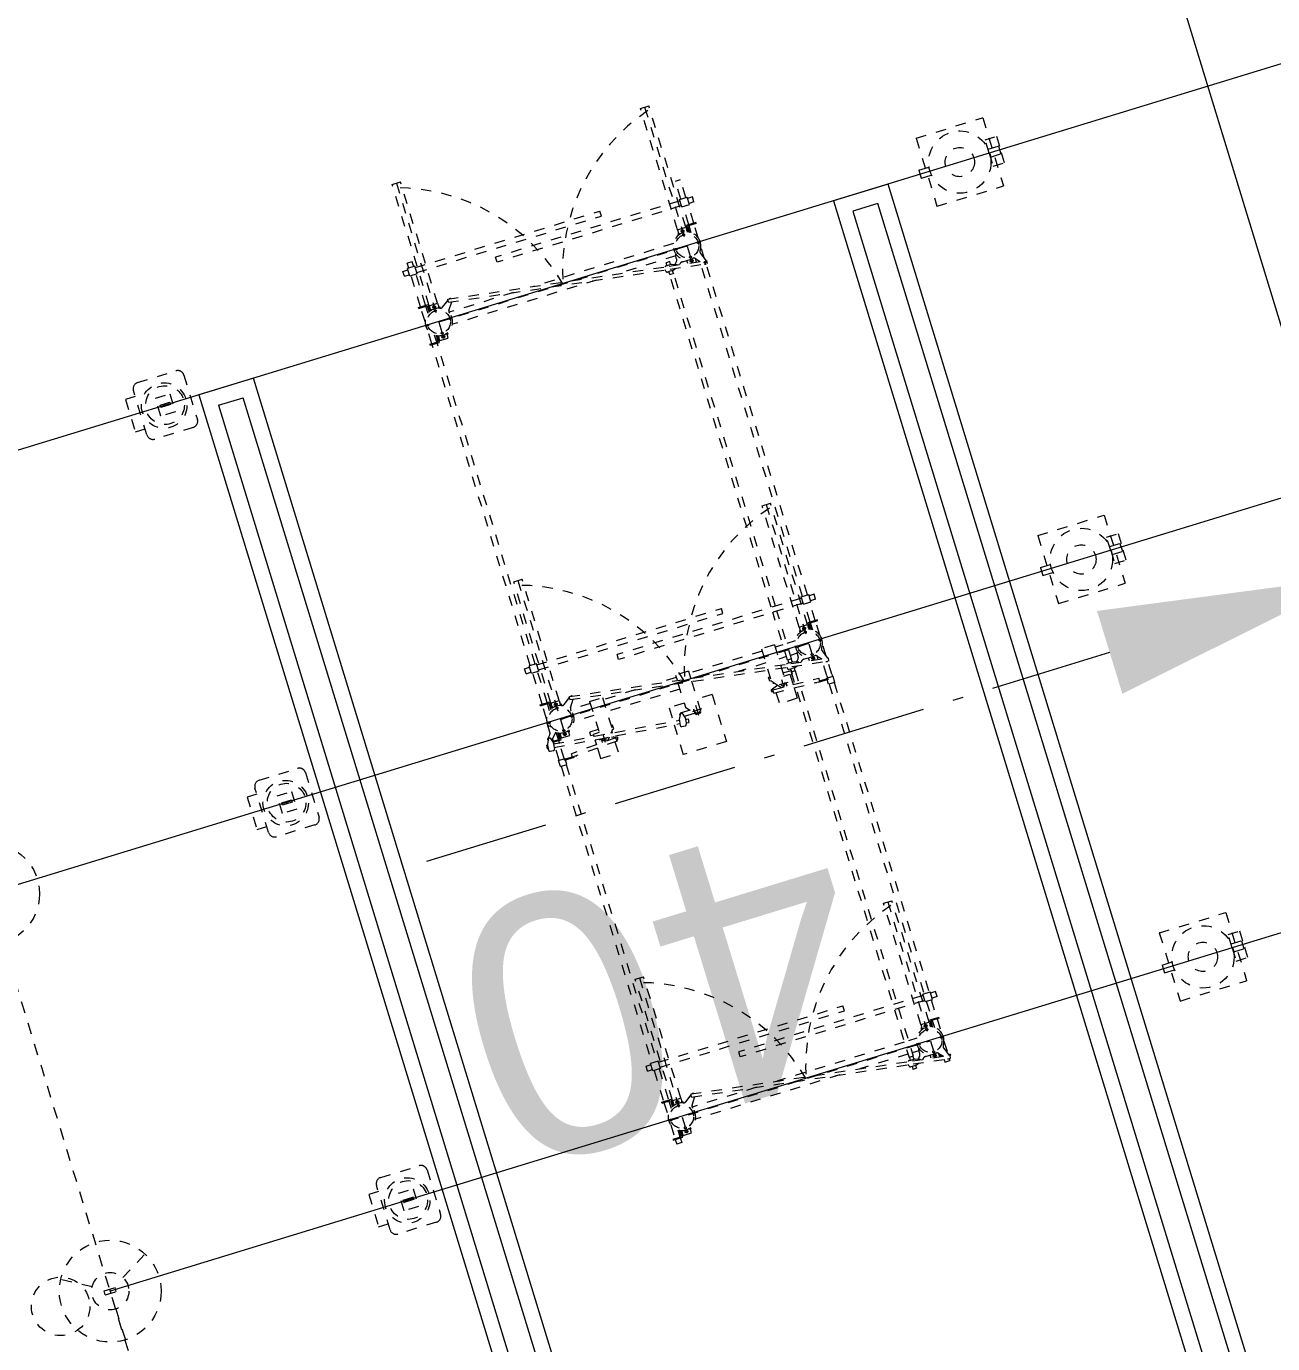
# Model space of a CAD drawing. Header units: metres. Extents: x 0 to 551036, y 0 to 1845929.
# Drawn here: x 547426.32 to 547438.32, y 1841961.87 to 1841974.55 of the extents above; entities that cross this region are included whole.
import ezdxf
from ezdxf.enums import TextEntityAlignment as Align

# ---------------------------------------------------------------- set-up
doc = ezdxf.new("R2010")
doc.units = ezdxf.units.M
doc.header["$MEASUREMENT"] = 0
for name, pattern in [('02 Xref HH1 MBXD$0$HIDDEN', [0.375, 0.25, -0.125]), ('02 Xref HH1 NDK$0$HIDDEN', [0.375, 0.25, -0.125]), ('02 Xref KB1 MBTB$0$DASHED2', [0.375, 0.25, -0.125]), ('02 Xref Nha dieu hanh$0$ACAD_ISO10W100', [18, 12, -3, 0, -3])]:
    doc.linetypes.add(name, pattern=pattern)
doc.layers.get('Defpoints').update_dxf_attribs({"lineweight": 0})
for name, color, linetype, lineweight in [('_0', 7, 'Continuous', 0), ('BD HH1 KEM TMB$0$cay', 7, 'Continuous', 0), ('BD HH1 KEM TMB$0$nha', 7, 'Continuous', 0)]:
    doc.layers.add(name, color=color, linetype=linetype, lineweight=lineweight)
doc.styles.get("Standard").update_dxf_attribs({"font": '', "height": 4})
doc.styles.get('Standard').set_extended_font_data('.VnArial')
doc.dimstyles.new('ISO-25', dxfattribs={"dimtxt": 2.5, "dimasz": 2.5, "dimexe": 1.25, "dimexo": 0.625, "dimtad": 1, "dimtxsty": 'Standard', "dimcen": 2.5, "dimadec": 0, "dimazin": 0, "dimtfac": 1, "dimtmove": 0, "dimatfit": 3, "dimfxl": 1, "dimarcsym": 0})

# ---------------------------------------------------------------- blocks, each defined once
blk = doc.blocks.new('YL')
at = {"color": 251, "linetype": '02 Xref HH1 NDK$0$HIDDEN', "lineweight": -2, "ltscale": 4500}
blk.add_line((-923392, 2576396, 0), (-923392, 2736396, 0), dxfattribs=at)
blk = doc.blocks.new('hh')
at = {"color": 251, "linetype": '02 Xref KB1 MBTB$0$DASHED2', "lineweight": -2, "ltscale": 2000}
for p, q in [((1339267, 3127943), (1340788, 3130559)), ((1338165, 3126944), (1338159, 3126937)), ((1338159, 3126937), (1338159, 3125846)), ((1338165, 3126944), (1338566, 3126944)), ((1338566, 3126944), (1338573, 3126937)), ((1338573, 3126937), (1338573, 3125846)), ((1336572, 3126368), (1333506, 3126368)), ((1338573, 3126392), (1338159, 3126392)), ((1338159, 3125846), (1338165, 3125840)), ((1338165, 3125840), (1338566, 3125840)), ((1338573, 3125846), (1338566, 3125840)), ((1339257, 3124835), (1340788, 3122201)), ((1339999, 3099869, 0), (1336742, 3099869, 0)), ((1336742, 3099869, 0), (1336742, 3098889, 0)), ((1339999, 3098889, 0), (1339999, 3099869, 0)), ((1379994, 3099872), (1376737, 3099872)), ((1376737, 3099872), (1376737, 3098893)), ((1379994, 3098893), (1379994, 3099872)), ((1420012, 3099869), (1416755, 3099869)), ((1416755, 3099869), (1416755, 3098889)), ((1420012, 3098889), (1420012, 3099869)), ((1335523, 3094417, 0), (1335523, 3098289, 0)), ((1336128, 3098894, 0), (1340605, 3098894, 0)), ((1341210, 3098289, 0), (1341210, 3094417, 0)), ((1375518, 3094420), (1375518, 3098292)), ((1376123, 3098897), (1380600, 3098897)), ((1381205, 3098292), (1381205, 3094420)), ((1415536, 3094417), (1415536, 3098289)), ((1416141, 3098894), (1420618, 3098894)), ((1421223, 3098289), (1421223, 3094417)), ((1337471, 3097072, 0), (1337477, 3097079, 0)), ((1337471, 3095633, 0), (1337471, 3097072, 0)), ((1337477, 3097079, 0), (1339256, 3097079, 0)), ((1338266, 3096852, 0), (1338260, 3096846, 0)), ((1338260, 3095874, 0), (1338260, 3096846, 0)), ((1338266, 3096852, 0), (1338483, 3096852, 0)), ((1338489, 3096846, 0), (1338483, 3096852, 0)), ((1338489, 3096846, 0), (1338489, 3095874, 0)), ((1339262, 3097072, 0), (1339256, 3097079, 0)), ((1339262, 3097072, 0), (1339262, 3095633, 0)), ((1377466, 3097076), (1377472, 3097082)), ((1377466, 3095636), (1377466, 3097076)), ((1377472, 3097082), (1379251, 3097082)), ((1378261, 3096856), (1378255, 3096850)), ((1378255, 3095878), (1378255, 3096850)), ((1378261, 3096856), (1378478, 3096856)), ((1378484, 3096850), (1378478, 3096856)), ((1378484, 3096850), (1378484, 3095878)), ((1379257, 3097076), (1379251, 3097082)), ((1379257, 3097076), (1379257, 3095636)), ((1417484, 3097072), (1417490, 3097079)), ((1417484, 3095633), (1417484, 3097072)), ((1417490, 3097079), (1419270, 3097079)), ((1418279, 3096852), (1418273, 3096846)), ((1418273, 3095874), (1418273, 3096846)), ((1418279, 3096852), (1418496, 3096852)), ((1418502, 3096846), (1418496, 3096852)), ((1418502, 3096846), (1418502, 3095874)), ((1419276, 3097072), (1419270, 3097079)), ((1419276, 3097072), (1419276, 3095633)), ((1337477, 3095627, 0), (1337471, 3095633, 0)), ((1339256, 3095627, 0), (1337477, 3095627, 0)), ((1338266, 3095868, 0), (1338260, 3095874, 0)), ((1338483, 3095868, 0), (1338266, 3095868, 0)), ((1338483, 3095868, 0), (1338489, 3095874, 0)), ((1339256, 3095627, 0), (1339262, 3095633, 0)), ((1377472, 3095630), (1377466, 3095636)), ((1379251, 3095630), (1377472, 3095630)), ((1378261, 3095872), (1378255, 3095878)), ((1378478, 3095872), (1378261, 3095872)), ((1378478, 3095872), (1378484, 3095878)), ((1379251, 3095630), (1379257, 3095636)), ((1417490, 3095627), (1417484, 3095633)), ((1419270, 3095627), (1417490, 3095627)), ((1418279, 3095868), (1418273, 3095874)), ((1418496, 3095868), (1418279, 3095868)), ((1418496, 3095868), (1418502, 3095874)), ((1419270, 3095627), (1419276, 3095633)), ((1340605, 3093812, 0), (1336128, 3093812, 0)), ((1380600, 3093815), (1376123, 3093815)), ((1420618, 3093812), (1416141, 3093812)), ((1335948, 3069598, 0), (1335948, 3070098, 0)), ((1336415, 3070098, 0), (1335948, 3070098, 0)), ((1336415, 3070298, 0), (1336415, 3069348, 0)), ((1336515, 3070298, 0), (1336415, 3070298, 0)), ((1336515, 3070298, 0), (1336515, 3069448, 0)), ((1337884, 3070098, 0), (1336515, 3070098, 0)), ((1338324, 3070199, 0), (1338324, 3043848, 0)), ((1340132, 3070098, 0), (1338763, 3070098, 0)), ((1340132, 3070298, 0), (1340132, 3069448, 0)), ((1340132, 3070298, 0), (1340232, 3070298, 0)), ((1340232, 3070298, 0), (1340232, 3069348, 0)), ((1343364, 3070098, 0), (1340232, 3070098, 0)), ((1343364, 3069473, 0), (1343364, 3070223, 0)), ((1343364, 3070223, 0), (1344114, 3070223, 0)), ((1343489, 3070723, 0), (1343489, 3070223, 0)), ((1343489, 3070723, 0), (1343989, 3070723, 0)), ((1343989, 3070723, 0), (1343989, 3070223, 0)), ((1344114, 3069473, 0), (1344114, 3070223, 0)), ((1373994, 3070098, 0), (1344114, 3070098, 0)), ((1373993, 3070168, 0), (1373994, 3069528, 0)), ((1373993, 3070168, 0), (1374593, 3070168, 0)), ((1375906, 3070196, 0), (1374558, 3057968, 0)), ((1374593, 3070168, 0), (1374594, 3069528, 0)), ((1374593, 3070098, 0), (1375895, 3070098, 0)), ((1376244, 3070159, 0), (1374895, 3057920, 0)), ((1375682, 3070683, 0), (1375647, 3070365, 0)), ((1375913, 3070195, 0), (1375771, 3070210, 0)), ((1375978, 3070792, 0), (1375836, 3070807, 0)), ((1376246, 3070159, 0), (1375913, 3070195, 0)), ((1375986, 3070891, 0), (1375975, 3070792, 0)), ((1376311, 3070755, 0), (1375978, 3070792, 0)), ((1376324, 3070855, 0), (1375986, 3070891, 0)), ((1376237, 3070098, 0), (1376415, 3070098, 0)), ((1376328, 3070150, 0), (1376246, 3070159, 0)), ((1376391, 3070744, 0), (1376309, 3070753, 0)), ((1376324, 3070855, 0), (1376313, 3070755, 0)), ((1376624, 3070224, 0), (1376328, 3070150, 0)), ((1376740, 3070574, 0), (1376393, 3070746, 0)), ((1376415, 3070172, 0), (1376415, 3069348, 0)), ((1376515, 3070197, 0), (1376515, 3069448, 0)), ((1376515, 3070098, 0), (1376791, 3070098, 0)), ((1376802, 3070268, 0), (1376624, 3070224, 0)), ((1377256, 3069633, 0), (1376670, 3070219, 0)), ((1376830, 3070529, 0), (1376740, 3070574, 0)), ((1377164, 3070290, 0), (1376909, 3070545, 0)), ((1377447, 3070173, 0), (1378324, 3070173, 0)), ((1378763, 3070098, 0), (1380132, 3070098, 0)), ((1380132, 3070298, 0), (1380132, 3069448, 0)), ((1380132, 3070298, 0), (1380232, 3070298, 0)), ((1380232, 3070298, 0), (1380232, 3069348, 0)), ((1380232, 3070098, 0), (1383364, 3070098, 0)), ((1383364, 3069473, 0), (1383364, 3070223, 0)), ((1383364, 3070223, 0), (1384114, 3070223, 0)), ((1383489, 3070723, 0), (1383489, 3070223, 0)), ((1383489, 3070723, 0), (1383989, 3070723, 0)), ((1383989, 3070723, 0), (1383989, 3070223, 0)), ((1384114, 3069473, 0), (1384114, 3070223, 0)), ((1384114, 3070098, 0), (1416415, 3070098, 0)), ((1416415, 3070298, 0), (1416415, 3069348, 0)), ((1416515, 3070298, 0), (1416415, 3070298, 0)), ((1416515, 3070298, 0), (1416515, 3069448, 0)), ((1416515, 3070098, 0), (1417884, 3070098, 0)), ((1418324, 3070199, 0), (1418324, 3070173, 0)), ((1418763, 3070098, 0), (1420132, 3070098, 0)), ((1420132, 3070298, 0), (1420132, 3069448, 0)), ((1420132, 3070298, 0), (1420232, 3070298, 0)), ((1420232, 3070298, 0), (1420232, 3069348, 0)), ((1420232, 3070098, 0), (1423364, 3070098, 0)), ((1423364, 3070223, 0), (1424114, 3070223, 0)), ((1423364, 3069473, 0), (1423364, 3070223, 0)), ((1423489, 3070723, 0), (1423989, 3070723, 0)), ((1423489, 3070723, 0), (1423489, 3070223, 0)), ((1423989, 3070723, 0), (1423989, 3070223, 0)), ((1424114, 3069473, 0), (1424114, 3070223, 0)), ((1424114, 3070098, 0), (1424614, 3070098, 0)), ((1424614, 3069598, 0), (1424614, 3070098, 0)), ((1336415, 3069598, 0), (1335948, 3069598, 0)), ((1336415, 3069348, 0), (1337097, 3069348, 0)), ((1337231, 3069598, 0), (1336515, 3069598, 0)), ((1336515, 3069448, 0), (1337142, 3069448, 0)), ((1336574, 3069268, 0), (1336574, 3068428, 0)), ((1336574, 3069268, 0), (1336915, 3069268, 0)), ((1352289, 3068848, 0), (1336622, 3068848, 0)), ((1336824, 3069029, 0), (1336824, 3068644, 0)), ((1336824, 3069029, 0), (1336824, 3068644, 0)), ((1336824, 3069029, 0), (1336824, 3068644, 0)), ((1336915, 3069248, 0), (1336915, 3069348, 0)), ((1336915, 3069248, 0), (1337060, 3069248, 0)), ((1340132, 3069598, 0), (1339416, 3069598, 0)), ((1340132, 3069448, 0), (1339505, 3069448, 0)), ((1339732, 3069348, 0), (1339551, 3069348, 0)), ((1340232, 3069348, 0), (1339551, 3069348, 0)), ((1339732, 3069248, 0), (1339587, 3069248, 0)), ((1339732, 3069248, 0), (1339732, 3069348, 0)), ((1340074, 3069268, 0), (1339732, 3069268, 0)), ((1339824, 3069029, 0), (1339824, 3068644, 0)), ((1339824, 3069029, 0), (1339824, 3068644, 0)), ((1340074, 3069268, 0), (1340074, 3068428, 0)), ((1340074, 3069268, 0), (1352289, 3069268, 0)), ((1343364, 3069598, 0), (1340232, 3069598, 0)), ((1343364, 3069473, 0), (1344114, 3069473, 0)), ((1343489, 3069473, 0), (1343489, 3050898, 0)), ((1343989, 3069473, 0), (1343989, 3050898, 0)), ((1373994, 3069598, 0), (1344114, 3069598, 0)), ((1352289, 3069268, 0), (1352289, 3068428, 0)), ((1373994, 3069598, 0), (1373994, 3069598, 0)), ((1373994, 3069528, 0), (1374444, 3069528, 0)), ((1374444, 3069620, 0), (1374444, 3068430, 0)), ((1374444, 3069620, 0), (1374544, 3069620, 0)), ((1374503, 3068790, 0), (1374840, 3068806, 0)), ((1374726, 3064241, 0), (1374503, 3068790, 0)), ((1374544, 3069620, 0), (1374544, 3068792, 0)), ((1374544, 3069528, 0), (1374594, 3069528, 0)), ((1374594, 3069598, 0), (1375838, 3069598, 0)), ((1375063, 3064257, 0), (1374840, 3068806, 0)), ((1376181, 3069598, 0), (1376415, 3069598, 0)), ((1376415, 3069348, 0), (1377097, 3069348, 0)), ((1380175, 3068848, 0), (1376467, 3068848, 0)), ((1376515, 3069598, 0), (1377231, 3069598, 0)), ((1376515, 3069448, 0), (1377142, 3069448, 0)), ((1376574, 3069268, 0), (1376574, 3068428, 0)), ((1376574, 3069268, 0), (1376915, 3069268, 0)), ((1392289, 3068848, 0), (1376622, 3068848, 0)), ((1376824, 3069029, 0), (1376824, 3068644, 0)), ((1376824, 3069029, 0), (1376824, 3068644, 0)), ((1376824, 3069029, 0), (1376824, 3068644, 0)), ((1376915, 3069248, 0), (1376915, 3069348, 0)), ((1376915, 3069348, 0), (1377097, 3069348, 0)), ((1376915, 3069248, 0), (1377060, 3069248, 0)), ((1378321, 3068848, 0), (1378324, 3043848, 0)), ((1379416, 3069598, 0), (1380132, 3069598, 0)), ((1380132, 3069448, 0), (1379505, 3069448, 0)), ((1379732, 3069348, 0), (1379551, 3069348, 0)), ((1380232, 3069348, 0), (1379551, 3069348, 0)), ((1379732, 3069248, 0), (1379587, 3069248, 0)), ((1379732, 3069248, 0), (1379732, 3069348, 0)), ((1380074, 3069268, 0), (1379732, 3069268, 0)), ((1379824, 3069029, 0), (1379824, 3068644, 0)), ((1379824, 3069029, 0), (1379824, 3068644, 0)), ((1380074, 3069268, 0), (1380074, 3068428, 0)), ((1380074, 3069268, 0), (1392289, 3069268, 0)), ((1380232, 3069598, 0), (1383364, 3069598, 0)), ((1383364, 3069473, 0), (1384114, 3069473, 0)), ((1383489, 3069473, 0), (1383489, 3050898, 0)), ((1383989, 3069473, 0), (1383989, 3050898, 0)), ((1384114, 3069598, 0), (1416415, 3069598, 0)), ((1392289, 3069268, 0), (1392289, 3068428, 0)), ((1416415, 3069348, 0), (1417097, 3069348, 0)), ((1416515, 3069598, 0), (1417231, 3069598, 0)), ((1416515, 3069448, 0), (1417142, 3069448, 0)), ((1416574, 3069268, 0), (1416574, 3068428, 0)), ((1416574, 3069268, 0), (1416915, 3069268, 0)), ((1432289, 3068848, 0), (1416622, 3068848, 0)), ((1432289, 3068848, 0), (1416622, 3068848, 0)), ((1416824, 3069029, 0), (1416824, 3068644, 0)), ((1416824, 3069029, 0), (1416824, 3068644, 0)), ((1416824, 3069029, 0), (1416824, 3068644, 0)), ((1416915, 3069248, 0), (1416915, 3069348, 0)), ((1416915, 3069348, 0), (1417097, 3069348, 0)), ((1416915, 3069248, 0), (1417060, 3069248, 0)), ((1418324, 3068848, 0), (1418324, 3043848, 0)), ((1419416, 3069598, 0), (1420132, 3069598, 0)), ((1420132, 3069448, 0), (1419505, 3069448, 0)), ((1419732, 3069348, 0), (1419551, 3069348, 0)), ((1420232, 3069348, 0), (1419551, 3069348, 0)), ((1419732, 3069248, 0), (1419587, 3069248, 0)), ((1419732, 3069248, 0), (1419732, 3069348, 0)), ((1420074, 3069268, 0), (1419732, 3069268, 0)), ((1419824, 3069029, 0), (1419824, 3068644, 0)), ((1419824, 3069029, 0), (1419824, 3068644, 0)), ((1420074, 3069268, 0), (1420074, 3068428, 0)), ((1420074, 3069268, 0), (1432289, 3069268, 0)), ((1420232, 3069598, 0), (1423364, 3069598, 0)), ((1423364, 3069473, 0), (1424114, 3069473, 0)), ((1423489, 3069473, 0), (1423489, 3050898, 0)), ((1423989, 3069473, 0), (1423989, 3050898, 0)), ((1424114, 3069598, 0), (1424614, 3069598, 0)), ((1432289, 3069268, 0), (1432289, 3068428, 0)), ((1336574, 3068428, 0), (1336915, 3068428, 0)), ((1339863, 3067410, 0), (1336662, 3046064, 0)), ((1336915, 3068448, 0), (1337060, 3068448, 0)), ((1336915, 3068448, 0), (1336915, 3068348, 0)), ((1336915, 3068448, 0), (1336915, 3068348, 0)), ((1336915, 3068348, 0), (1337097, 3068348, 0)), ((1340160, 3067366, 0), (1336965, 3046064, 0)), ((1337724, 3053143, 0), (1337724, 3067667, 0)), ((1338924, 3061145, 0), (1338924, 3067640, 0)), ((1339099, 3067587, 0), (1339815, 3067092, 0)), ((1339732, 3068348, 0), (1339551, 3068348, 0)), ((1339585, 3068073, 0), (1340063, 3067380, 0)), ((1339732, 3068448, 0), (1339587, 3068448, 0)), ((1339732, 3068448, 0), (1339732, 3068348, 0)), ((1339732, 3068448, 0), (1339732, 3068348, 0)), ((1340074, 3068428, 0), (1339732, 3068428, 0)), ((1339863, 3067410, 0), (1340160, 3067366, 0)), ((1340074, 3068428, 0), (1352289, 3068428, 0)), ((1374521, 3068430, 0), (1374444, 3068430, 0)), ((1376574, 3068428, 0), (1376915, 3068428, 0)), ((1379863, 3067410, 0), (1376662, 3046064, 0)), ((1376915, 3068448, 0), (1377060, 3068448, 0)), ((1376915, 3068448, 0), (1376915, 3068348, 0)), ((1376915, 3068448, 0), (1376915, 3068348, 0)), ((1376915, 3068348, 0), (1377097, 3068348, 0)), ((1380160, 3067366, 0), (1376965, 3046064, 0)), ((1377724, 3065648, 0), (1377724, 3067667, 0)), ((1378924, 3065648, 0), (1378924, 3067640, 0)), ((1379099, 3067587, 0), (1379815, 3067092, 0)), ((1379732, 3068348, 0), (1379551, 3068348, 0)), ((1379585, 3068073, 0), (1380063, 3067380, 0)), ((1379732, 3068448, 0), (1379587, 3068448, 0)), ((1379732, 3068448, 0), (1379732, 3068348, 0)), ((1379732, 3068448, 0), (1379732, 3068348, 0)), ((1380074, 3068428, 0), (1379732, 3068428, 0)), ((1379863, 3067410, 0), (1380160, 3067366, 0)), ((1380074, 3068428, 0), (1392289, 3068428, 0)), ((1416574, 3068428, 0), (1416915, 3068428, 0)), ((1419863, 3067410, 0), (1416662, 3046064, 0)), ((1416915, 3068448, 0), (1416915, 3068348, 0)), ((1416915, 3068448, 0), (1416915, 3068348, 0)), ((1416915, 3068448, 0), (1417060, 3068448, 0)), ((1416915, 3068348, 0), (1417097, 3068348, 0)), ((1420160, 3067366, 0), (1416965, 3046064, 0)), ((1417724, 3053143, 0), (1417724, 3067667, 0)), ((1418924, 3061145, 0), (1418924, 3067640, 0)), ((1419099, 3067587, 0), (1419815, 3067092, 0)), ((1419732, 3068348, 0), (1419551, 3068348, 0)), ((1419585, 3068073, 0), (1420063, 3067380, 0)), ((1419732, 3068448, 0), (1419587, 3068448, 0)), ((1419732, 3068448, 0), (1419732, 3068348, 0)), ((1419732, 3068448, 0), (1419732, 3068348, 0)), ((1420074, 3068428, 0), (1419732, 3068428, 0)), ((1419863, 3067410, 0), (1420160, 3067366, 0)), ((1420074, 3068428, 0), (1432289, 3068428, 0)), ((1374628, 3066243, 0), (1373584, 3066243, 0)), ((1373584, 3066243, 0), (1373584, 3064453, 0)), ((1375458, 3066243, 0), (1374965, 3066243, 0)), ((1376004, 3066243, 0), (1375800, 3066243, 0)), ((1375934, 3066243, 0), (1375934, 3066498, 0)), ((1375934, 3066498, 0), (1376324, 3066498, 0)), ((1376004, 3065648, 0), (1376004, 3066243, 0)), ((1376324, 3065648, 0), (1376324, 3066498, 0)), ((1374932, 3065348, 0), (1375723, 3065348, 0)), ((1375039, 3065648, 0), (1374996, 3065606, 0)), ((1375301, 3064868, 0), (1375021, 3065104, 0)), ((1375390, 3065648, 0), (1375039, 3065648, 0)), ((1375324, 3065817, 0), (1375324, 3064956, 0)), ((1379139, 3065648, 0), (1375732, 3065648, 0)), ((1379139, 3065648, 0), (1379139, 3064348, 0)), ((1374716, 3064453, 0), (1373584, 3064453, 0)), ((1374726, 3064241, 0), (1375063, 3064257, 0)), ((1374889, 3064249, 0), (1374849, 3064140, 0)), ((1374849, 3064140, 0), (1375068, 3064060, 0)), ((1375274, 3064627, 0), (1375068, 3064060, 0)), ((1375254, 3064453, 0), (1375211, 3064453, 0)), ((1375796, 3064453, 0), (1375596, 3064453, 0)), ((1375921, 3064348, 0), (1375614, 3064606, 0)), ((1379139, 3064348, 0), (1375921, 3064348, 0)), ((1375934, 3064348, 0), (1375934, 3064198, 0)), ((1375934, 3064198, 0), (1376324, 3064198, 0)), ((1376324, 3064198, 0), (1376324, 3064348, 0)), ((1377724, 3056998, 0), (1377724, 3064348, 0)), ((1378924, 3061145, 0), (1378924, 3064348, 0)), ((1342189, 3061798, 0), (1342689, 3061798, 0)), ((1342189, 3043223, 0), (1342189, 3061798, 0)), ((1342689, 3043223, 0), (1342689, 3061798, 0)), ((1382189, 3061798, 0), (1382689, 3061798, 0)), ((1382189, 3043223, 0), (1382189, 3061798, 0)), ((1382689, 3043223, 0), (1382689, 3061798, 0)), ((1422189, 3061798, 0), (1422689, 3061798, 0)), ((1422189, 3043223, 0), (1422189, 3061798, 0)), ((1422689, 3043223, 0), (1422689, 3061798, 0)), ((1338924, 3046273, 0), (1338924, 3059122, 0)), ((1371614, 3054178, 0), (1371614, 3058488, 0)), ((1374620, 3058518, 0), (1371634, 3058518, 0)), ((1376324, 3058518, 0), (1374962, 3058518, 0)), ((1376324, 3056998, 0), (1376324, 3058518, 0)), ((1378924, 3056998, 0), (1378924, 3058772, 0)), ((1378924, 3056998, 0), (1378924, 3058772, 0)), ((1418924, 3045030, 0), (1418924, 3059122, 0)), ((1374247, 3057870, 0), (1374202, 3057553, 0)), ((1374462, 3057375, 0), (1374321, 3057395, 0)), ((1374546, 3057969, 0), (1374405, 3057989, 0)), ((1374460, 3057376, 0), (1374422, 3057104, 0)), ((1374794, 3057329, 0), (1374462, 3057375, 0)), ((1374878, 3057923, 0), (1374546, 3057969, 0)), ((1374797, 3057328, 0), (1374758, 3057057, 0)), ((1374876, 3057317, 0), (1374794, 3057329, 0)), ((1375353, 3057420, 0), (1374876, 3057317, 0)), ((1374959, 3057911, 0), (1374878, 3057923, 0)), ((1375390, 3057681, 0), (1374959, 3057911, 0)), ((1375124, 3057335, 0), (1375124, 3056298, 0)), ((1375325, 3057708, 0), (1375424, 3057708, 0)), ((1375524, 3057608, 0), (1375424, 3057708, 0)), ((1375524, 3057608, 0), (1375524, 3056298, 0)), ((1374758, 3057057, 0), (1374422, 3057104, 0)), ((1374766, 3055998, 0), (1375775, 3055998, 0)), ((1375124, 3056329, 0), (1374939, 3056174, 0)), ((1374939, 3055798, 0), (1374939, 3056174, 0)), ((1375524, 3056298, 0), (1375124, 3056298, 0)), ((1375324, 3056429, 0), (1375324, 3055514, 0)), ((1375921, 3056998, 0), (1375524, 3056665, 0)), ((1378354, 3056998, 0), (1375921, 3056998, 0)), ((1379139, 3056998, 0), (1378658, 3056998, 0)), ((1379139, 3055698, 0), (1379139, 3056998, 0)), ((1375039, 3055698, 0), (1374939, 3055798, 0)), ((1378159, 3055698, 0), (1375039, 3055698, 0)), ((1376324, 3054178, 0), (1376324, 3055698, 0)), ((1379139, 3055698, 0), (1378463, 3055698, 0)), ((1378924, 3048348, 0), (1378924, 3055698, 0)), ((1376324, 3054178, 0), (1371614, 3054178, 0)), ((1337724, 3046273, 0), (1337724, 3051120, 0)), ((1343489, 3050898, 0), (1343989, 3050898, 0)), ((1377724, 3048348, 0), (1377724, 3051120, 0)), ((1383489, 3050898, 0), (1383989, 3050898, 0)), ((1417724, 3045173, 0), (1417724, 3051120, 0)), ((1423489, 3050898, 0), (1423989, 3050898, 0)), ((1374726, 3048456, 0), (1374503, 3043907, 0)), ((1374726, 3048456, 0), (1375063, 3048439, 0)), ((1375063, 3048439, 0), (1374840, 3043891, 0)), ((1374849, 3048557, 0), (1375068, 3048636, 0)), ((1374889, 3048448, 0), (1374849, 3048557, 0)), ((1375348, 3047867, 0), (1375068, 3048636, 0)), ((1375921, 3048348, 0), (1375301, 3047828, 0)), ((1379139, 3048348, 0), (1375921, 3048348, 0)), ((1375934, 3048348, 0), (1375934, 3048498, 0)), ((1375934, 3048498, 0), (1376324, 3048498, 0)), ((1376324, 3048498, 0), (1376324, 3048348, 0)), ((1379139, 3047048, 0), (1379139, 3048348, 0)), ((1374716, 3048243, 0), (1373584, 3048243, 0)), ((1373584, 3046453, 0), (1373584, 3048243, 0)), ((1374932, 3047348, 0), (1375723, 3047348, 0)), ((1375039, 3047048, 0), (1374996, 3047091, 0)), ((1375301, 3047828, 0), (1375021, 3047593, 0)), ((1375390, 3047048, 0), (1375039, 3047048, 0)), ((1375254, 3048243, 0), (1375211, 3048243, 0)), ((1375324, 3046880, 0), (1375324, 3047741, 0)), ((1379139, 3047048, 0), (1375390, 3047048, 0)), ((1375796, 3048243, 0), (1375596, 3048243, 0)), ((1376004, 3047048, 0), (1376004, 3046453, 0)), ((1376324, 3047048, 0), (1376324, 3046198, 0)), ((1377724, 3046273, 0), (1377724, 3047048, 0)), ((1378924, 3046273, 0), (1378924, 3047048, 0)), ((1336662, 3046064, 0), (1336125, 3042483, 0)), ((1336468, 3046239, 0), (1336168, 3046239, 0)), ((1336168, 3045889, 0), (1336168, 3046239, 0)), ((1336468, 3045889, 0), (1336168, 3045889, 0)), ((1336965, 3046064, 0), (1336422, 3042438, 0)), ((1336468, 3046231, 0), (1336468, 3046374, 0)), ((1336468, 3045896, 0), (1336468, 3046231, 0)), ((1336468, 3045814, 0), (1336468, 3045896, 0)), ((1336579, 3045511, 0), (1336468, 3045814, 0)), ((1336608, 3046514, 0), (1336730, 3046514, 0)), ((1336899, 3045356, 0), (1337068, 3045814, 0)), ((1337068, 3046231, 0), (1337068, 3046374, 0)), ((1337368, 3046239, 0), (1337068, 3046239, 0)), ((1337068, 3045896, 0), (1337068, 3046231, 0)), ((1337068, 3045814, 0), (1337068, 3045896, 0)), ((1337368, 3045889, 0), (1337068, 3045889, 0)), ((1337368, 3045855, 0), (1337368, 3046273, 0)), ((1342189, 3046273, 0), (1337368, 3046273, 0)), ((1342189, 3045855, 0), (1337368, 3045855, 0)), ((1337724, 3045173, 0), (1337724, 3045855, 0)), ((1338924, 3045030, 0), (1338924, 3045855, 0)), ((1376168, 3046273, 0), (1342689, 3046273, 0)), ((1376168, 3045855, 0), (1342689, 3045855, 0)), ((1374628, 3046453, 0), (1373584, 3046453, 0)), ((1375800, 3046453, 0), (1374965, 3046453, 0)), ((1376004, 3046453, 0), (1375800, 3046453, 0)), ((1375934, 3046453, 0), (1375934, 3046198, 0)), ((1375934, 3046198, 0), (1376324, 3046198, 0)), ((1376662, 3046064, 0), (1376125, 3042483, 0)), ((1376168, 3045855, 0), (1376168, 3046273, 0)), ((1376468, 3046239, 0), (1376168, 3046239, 0)), ((1376468, 3045889, 0), (1376168, 3045889, 0)), ((1376965, 3046064, 0), (1376422, 3042438, 0)), ((1376468, 3046231, 0), (1376468, 3046374, 0)), ((1376468, 3045896, 0), (1376468, 3046231, 0)), ((1376468, 3045814, 0), (1376468, 3045896, 0)), ((1376579, 3045511, 0), (1376468, 3045814, 0)), ((1376608, 3046514, 0), (1376730, 3046514, 0)), ((1376899, 3045356, 0), (1377068, 3045814, 0)), ((1377068, 3046231, 0), (1377068, 3046374, 0)), ((1377368, 3046239, 0), (1377068, 3046239, 0)), ((1377068, 3045896, 0), (1377068, 3046231, 0)), ((1377068, 3045814, 0), (1377068, 3045896, 0)), ((1377368, 3045889, 0), (1377068, 3045889, 0)), ((1377368, 3045855, 0), (1377368, 3046273, 0)), ((1377368, 3046273, 0), (1382189, 3046273, 0)), ((1377368, 3045855, 0), (1382189, 3045855, 0)), ((1377724, 3045173, 0), (1377724, 3045855, 0)), ((1378924, 3045030, 0), (1378924, 3045855, 0)), ((1382689, 3046273, 0), (1416168, 3046273, 0)), ((1382689, 3045855, 0), (1416168, 3045855, 0)), ((1416662, 3046064, 0), (1416125, 3042483, 0)), ((1416168, 3045855, 0), (1416168, 3046273, 0)), ((1416168, 3046239, 0), (1416468, 3046239, 0)), ((1416168, 3045889, 0), (1416468, 3045889, 0)), ((1416965, 3046064, 0), (1416422, 3042438, 0)), ((1416468, 3046231, 0), (1416468, 3046374, 0)), ((1416468, 3045896, 0), (1416468, 3046231, 0)), ((1416468, 3045814, 0), (1416468, 3045896, 0)), ((1416579, 3045511, 0), (1416468, 3045814, 0)), ((1416608, 3046514, 0), (1416730, 3046514, 0)), ((1416899, 3045356, 0), (1417068, 3045814, 0)), ((1417068, 3046231, 0), (1417068, 3046374, 0)), ((1417068, 3046239, 0), (1417368, 3046239, 0)), ((1417068, 3045896, 0), (1417068, 3046231, 0)), ((1417068, 3045814, 0), (1417068, 3045896, 0)), ((1417068, 3045889, 0), (1417368, 3045889, 0)), ((1417368, 3045889, 0), (1417368, 3046239, 0)), ((1336881, 3045008, 0), (1336817, 3045072, 0)), ((1337164, 3045290, 0), (1336953, 3045502, 0)), ((1336999, 3044725, 0), (1336999, 3043848, 0)), ((1337447, 3045173, 0), (1337785, 3045173, 0)), ((1337913, 3045108, 0), (1337891, 3045129, 0)), ((1376881, 3045008, 0), (1376817, 3045072, 0)), ((1377164, 3045290, 0), (1376953, 3045502, 0)), ((1376999, 3044725, 0), (1376999, 3043848, 0)), ((1377447, 3045173, 0), (1377785, 3045173, 0)), ((1377913, 3045108, 0), (1377891, 3045129, 0)), ((1416881, 3045008, 0), (1416817, 3045072, 0)), ((1417164, 3045290, 0), (1416953, 3045502, 0)), ((1416999, 3044725, 0), (1416999, 3043848, 0)), ((1417447, 3045173, 0), (1417785, 3045173, 0)), ((1417913, 3045108, 0), (1417891, 3045129, 0)), ((1336908, 3043413, 0), (1336517, 3043075, 0)), ((1336543, 3043248, 0), (1336718, 3043248, 0)), ((1336558, 3043348, 0), (1336833, 3043348, 0)), ((1336574, 3043428, 0), (1336924, 3043428, 0)), ((1352289, 3043848, 0), (1336622, 3043848, 0)), ((1336696, 3044268, 0), (1336999, 3044268, 0)), ((1336824, 3044029, 0), (1336824, 3043644, 0)), ((1336824, 3044029, 0), (1336824, 3043644, 0)), ((1336824, 3044029, 0), (1336824, 3043644, 0)), ((1340132, 3043248, 0), (1339505, 3043248, 0)), ((1339732, 3044348, 0), (1339551, 3044348, 0)), ((1339732, 3043348, 0), (1339551, 3043348, 0)), ((1340232, 3043348, 0), (1339551, 3043348, 0)), ((1339732, 3044248, 0), (1339587, 3044248, 0)), ((1339732, 3043448, 0), (1339587, 3043448, 0)), ((1339732, 3044248, 0), (1339732, 3044348, 0)), ((1340074, 3044268, 0), (1339732, 3044268, 0)), ((1339732, 3043448, 0), (1339732, 3043348, 0)), ((1340074, 3043428, 0), (1339732, 3043428, 0)), ((1339824, 3044029, 0), (1339824, 3043644, 0)), ((1339824, 3044029, 0), (1339824, 3043644, 0)), ((1340074, 3044268, 0), (1340074, 3043428, 0)), ((1340074, 3044268, 0), (1352289, 3044268, 0)), ((1340074, 3043428, 0), (1352289, 3043428, 0)), ((1340132, 3042398, 0), (1340132, 3043248, 0)), ((1340232, 3042398, 0), (1340232, 3043348, 0)), ((1342064, 3043223, 0), (1342814, 3043223, 0)), ((1342064, 3043223, 0), (1342064, 3042473, 0)), ((1342814, 3043223, 0), (1342814, 3042473, 0)), ((1352289, 3044268, 0), (1352289, 3043428, 0)), ((1374444, 3043076, 0), (1374444, 3044267, 0)), ((1374521, 3044267, 0), (1374444, 3044267, 0)), ((1374503, 3043907, 0), (1374840, 3043891, 0)), ((1374544, 3043076, 0), (1374544, 3043905, 0)), ((1376908, 3043413, 0), (1376517, 3043075, 0)), ((1376574, 3043428, 0), (1376924, 3043428, 0)), ((1376615, 3043428, 0), (1376665, 3043428, 0)), ((1380267, 3043848, 0), (1376622, 3043848, 0)), ((1392289, 3043848, 0), (1376622, 3043848, 0)), ((1376696, 3044268, 0), (1376999, 3044268, 0)), ((1376824, 3044029, 0), (1376824, 3043644, 0)), ((1376824, 3044029, 0), (1376824, 3043644, 0)), ((1376824, 3044029, 0), (1376824, 3043644, 0)), ((1380132, 3043248, 0), (1379505, 3043248, 0)), ((1379732, 3044348, 0), (1379551, 3044348, 0)), ((1379732, 3043348, 0), (1379551, 3043348, 0)), ((1380232, 3043348, 0), (1379551, 3043348, 0)), ((1379732, 3044248, 0), (1379587, 3044248, 0)), ((1379732, 3043448, 0), (1379587, 3043448, 0)), ((1379732, 3044248, 0), (1379732, 3044348, 0)), ((1380074, 3044268, 0), (1379732, 3044268, 0)), ((1379732, 3043448, 0), (1379732, 3043348, 0)), ((1380074, 3043428, 0), (1379732, 3043428, 0)), ((1379824, 3044029, 0), (1379824, 3043644, 0)), ((1379824, 3044029, 0), (1379824, 3043644, 0)), ((1380074, 3044268, 0), (1380074, 3043428, 0)), ((1380074, 3044268, 0), (1392289, 3044268, 0)), ((1380074, 3043428, 0), (1392289, 3043428, 0)), ((1380132, 3042398, 0), (1380132, 3043248, 0)), ((1380232, 3042398, 0), (1380232, 3043348, 0)), ((1382064, 3043223, 0), (1382064, 3042473, 0)), ((1382064, 3043223, 0), (1382814, 3043223, 0)), ((1382814, 3043223, 0), (1382814, 3042473, 0)), ((1392289, 3044268, 0), (1392289, 3043428, 0)), ((1416908, 3043413, 0), (1416517, 3043075, 0)), ((1416574, 3043428, 0), (1416924, 3043428, 0)), ((1432289, 3043848, 0), (1416622, 3043848, 0)), ((1416696, 3044268, 0), (1416999, 3044268, 0)), ((1416824, 3044029, 0), (1416824, 3043644, 0)), ((1416824, 3044029, 0), (1416824, 3043644, 0)), ((1416824, 3044029, 0), (1416824, 3043644, 0)), ((1420132, 3043248, 0), (1419505, 3043248, 0)), ((1419732, 3044348, 0), (1419551, 3044348, 0)), ((1419732, 3043348, 0), (1419551, 3043348, 0)), ((1420232, 3043348, 0), (1419551, 3043348, 0)), ((1419732, 3044248, 0), (1419587, 3044248, 0)), ((1419732, 3043448, 0), (1419587, 3043448, 0)), ((1419732, 3044248, 0), (1419732, 3044348, 0)), ((1420074, 3044268, 0), (1419732, 3044268, 0)), ((1419732, 3043448, 0), (1419732, 3043348, 0)), ((1420074, 3043428, 0), (1419732, 3043428, 0)), ((1419824, 3044029, 0), (1419824, 3043644, 0)), ((1419824, 3044029, 0), (1419824, 3043644, 0)), ((1420074, 3044268, 0), (1420074, 3043428, 0)), ((1420074, 3044268, 0), (1432289, 3044268, 0)), ((1420074, 3043428, 0), (1432289, 3043428, 0)), ((1420132, 3042398, 0), (1420132, 3043248, 0)), ((1420232, 3042398, 0), (1420232, 3043348, 0)), ((1422064, 3043223, 0), (1422064, 3042473, 0)), ((1422064, 3043223, 0), (1422814, 3043223, 0)), ((1422814, 3043223, 0), (1422814, 3042473, 0)), ((1432289, 3044268, 0), (1432289, 3043428, 0)), ((1336217, 3043098, 0), (1335948, 3043098, 0)), ((1335948, 3043098, 0), (1335948, 3042598, 0)), ((1336142, 3042598, 0), (1335948, 3042598, 0)), ((1336125, 3042483, 0), (1336422, 3042438, 0)), ((1336415, 3042398, 0), (1336415, 3042439, 0)), ((1336515, 3042398, 0), (1336415, 3042398, 0)), ((1337257, 3042821, 0), (1336434, 3042520, 0)), ((1336515, 3042398, 0), (1336515, 3042550, 0)), ((1337884, 3042598, 0), (1336648, 3042598, 0)), ((1340132, 3042598, 0), (1338763, 3042598, 0)), ((1340132, 3043098, 0), (1339416, 3043098, 0)), ((1340132, 3042398, 0), (1340232, 3042398, 0)), ((1342064, 3043098, 0), (1340232, 3043098, 0)), ((1342064, 3042598, 0), (1340232, 3042598, 0)), ((1342064, 3042473, 0), (1342814, 3042473, 0)), ((1342189, 3041973, 0), (1342189, 3042473, 0)), ((1342189, 3041973, 0), (1342689, 3041973, 0)), ((1342689, 3041973, 0), (1342689, 3042473, 0)), ((1373994, 3043098, 0), (1342814, 3043098, 0)), ((1373993, 3042598, 0), (1342814, 3042598, 0)), ((1373993, 3042528, 0), (1373994, 3043168, 0)), ((1373993, 3042528, 0), (1374593, 3042528, 0)), ((1373994, 3043168, 0), (1374444, 3043168, 0)), ((1373994, 3043098, 0), (1373994, 3043098, 0)), ((1374444, 3043076, 0), (1374544, 3043076, 0)), ((1374544, 3043168, 0), (1374594, 3043168, 0)), ((1374593, 3042528, 0), (1374594, 3043168, 0)), ((1374823, 3042598, 0), (1374593, 3042598, 0)), ((1374823, 3043098, 0), (1374594, 3043098, 0)), ((1374823, 3043098, 0), (1376217, 3043098, 0)), ((1374823, 3042598, 0), (1376142, 3042598, 0)), ((1376125, 3042483, 0), (1376422, 3042438, 0)), ((1377257, 3042821, 0), (1376434, 3042520, 0)), ((1376648, 3042598, 0), (1377884, 3042598, 0)), ((1378763, 3042598, 0), (1380132, 3042598, 0)), ((1379416, 3043098, 0), (1380132, 3043098, 0)), ((1380132, 3042398, 0), (1380232, 3042398, 0)), ((1380232, 3043098, 0), (1382064, 3043098, 0)), ((1380232, 3042598, 0), (1382064, 3042598, 0)), ((1382064, 3042473, 0), (1382814, 3042473, 0)), ((1382189, 3041973, 0), (1382189, 3042473, 0)), ((1382189, 3041973, 0), (1382689, 3041973, 0)), ((1382689, 3041973, 0), (1382689, 3042473, 0)), ((1382814, 3043098, 0), (1416217, 3043098, 0)), ((1382814, 3042598, 0), (1416142, 3042598, 0)), ((1416125, 3042483, 0), (1416422, 3042438, 0)), ((1417257, 3042821, 0), (1416434, 3042520, 0)), ((1416648, 3042598, 0), (1417884, 3042598, 0)), ((1418763, 3042598, 0), (1420132, 3042598, 0)), ((1419416, 3043098, 0), (1420132, 3043098, 0)), ((1420132, 3042398, 0), (1420232, 3042398, 0)), ((1420232, 3043098, 0), (1422064, 3043098, 0)), ((1420232, 3042598, 0), (1422064, 3042598, 0)), ((1422064, 3042473, 0), (1422814, 3042473, 0)), ((1422189, 3041973, 0), (1422189, 3042473, 0)), ((1422189, 3041973, 0), (1422689, 3041973, 0)), ((1422689, 3041973, 0), (1422689, 3042473, 0)), ((1422814, 3043098, 0), (1424614, 3043098, 0)), ((1422814, 3042598, 0), (1424614, 3042598, 0)), ((1424614, 3043098, 0), (1424614, 3042598, 0)), ((1337966, 3020379), (1337961, 3020374)), ((1337961, 3020374), (1337961, 3019352)), ((1338756, 3020379), (1337966, 3020379)), ((1338761, 3020374), (1338756, 3020379)), ((1338761, 3020374), (1338761, 3019352)), ((1377966, 3020379), (1377961, 3020374)), ((1377961, 3020374), (1377961, 3019352)), ((1378756, 3020379), (1377966, 3020379)), ((1378761, 3020374), (1378756, 3020379)), ((1378761, 3020374), (1378761, 3019352)), ((1417966, 3020379), (1417961, 3020374)), ((1417961, 3020374), (1417961, 3019352)), ((1418756, 3020379), (1417966, 3020379)), ((1418761, 3020374), (1418756, 3020379)), ((1418761, 3020374), (1418761, 3019352)), ((1334942, 3019725), (1334937, 3019720)), ((1334937, 3019720), (1334937, 3013035)), ((1341791, 3019725), (1334942, 3019725)), ((1341796, 3019720), (1341791, 3019725)), ((1341796, 3019720), (1341796, 3013035)), ((1374942, 3019725), (1374937, 3019720)), ((1374937, 3019720), (1374937, 3013035)), ((1381791, 3019725), (1374942, 3019725)), ((1381796, 3019720), (1381791, 3019725)), ((1381796, 3019720), (1381796, 3013035)), ((1414942, 3019725), (1414937, 3019720)), ((1414937, 3019720), (1414937, 3013035)), ((1421791, 3019725), (1414942, 3019725)), ((1421796, 3019720), (1421791, 3019725)), ((1421796, 3019720), (1421796, 3013035)), ((1334942, 3013030), (1334937, 3013035)), ((1341791, 3013030), (1334942, 3013030)), ((1338362, 3013430), (1337038, 3013430)), ((1337038, 3013430), (1337038, 3012277)), ((1337961, 3013406), (1337961, 3012384)), ((1338362, 3013430), (1339709, 3013430)), ((1338761, 3013406), (1338761, 3012384)), ((1339709, 3013430), (1339709, 3012277)), ((1341796, 3013035), (1341791, 3013030)), ((1374942, 3013030), (1374937, 3013035)), ((1381791, 3013030), (1374942, 3013030)), ((1378362, 3013430), (1377038, 3013430)), ((1377038, 3013430), (1377038, 3012277)), ((1377961, 3013406), (1377961, 3012384)), ((1378362, 3013430), (1379709, 3013430)), ((1378761, 3013406), (1378761, 3012384)), ((1379709, 3013430), (1379709, 3012277)), ((1381796, 3013035), (1381791, 3013030)), ((1414942, 3013030), (1414937, 3013035)), ((1421791, 3013030), (1414942, 3013030)), ((1418362, 3013430), (1417038, 3013430)), ((1417038, 3013430), (1417038, 3012277)), ((1417961, 3013406), (1417961, 3012384)), ((1418362, 3013430), (1419709, 3013430)), ((1418761, 3013406), (1418761, 3012384)), ((1419709, 3013430), (1419709, 3012277)), ((1421796, 3013035), (1421791, 3013030)), ((1337038, 3012277), (1338362, 3012277)), ((1337966, 3012379), (1337961, 3012384)), ((1338756, 3012379), (1337966, 3012379)), ((1339709, 3012277), (1338362, 3012277)), ((1338761, 3012384), (1338756, 3012379)), ((1377038, 3012277), (1378362, 3012277)), ((1377966, 3012379), (1377961, 3012384)), ((1378756, 3012379), (1377966, 3012379)), ((1379709, 3012277), (1378362, 3012277)), ((1378761, 3012384), (1378756, 3012379)), ((1417038, 3012277), (1418362, 3012277)), ((1417966, 3012379), (1417961, 3012384)), ((1418756, 3012379), (1417966, 3012379)), ((1419709, 3012277), (1418362, 3012277)), ((1418761, 3012384), (1418756, 3012379))]:
    blk.add_line(p, q, dxfattribs=at)
for centre, radius in [((1338365, 3131381, 0), 2817), ((1338366, 3126392), 4899), ((1378361, 3126396), 4899), ((1338366, 3126392), 1794), ((1338351, 3096488, 0), 2186), ((1338366, 3096391, 0), 1865), ((1378345, 3096491), 2186), ((1378361, 3096394), 1865), ((1418364, 3096488), 2186), ((1418380, 3096391), 1865), ((1338324, 3068848, 0), 1125), ((1338324, 3069973, 0), 90), ((1378324, 3068848, 0), 1125), ((1378324, 3069973, 0), 90), ((1418324, 3068848, 0), 1125), ((1418324, 3069973, 0), 90), ((1336824, 3068848, 0), 120), ((1337199, 3068848, 0), 90), ((1339449, 3068848, 0), 90), ((1339824, 3068848, 0), 120), ((1376824, 3068848, 0), 120), ((1377199, 3068848, 0), 90), ((1379449, 3068848, 0), 90), ((1379824, 3068848, 0), 120), ((1416824, 3068848, 0), 120), ((1417199, 3068848, 0), 90), ((1419449, 3068848, 0), 90), ((1419824, 3068848, 0), 120), ((1338324, 3067723, 0), 90), ((1378324, 3067723, 0), 90), ((1418324, 3067723, 0), 90), ((1375324, 3055998, 0), 300), ((1338324, 3043848, 0), 1125), ((1338324, 3044973, 0), 90), ((1378324, 3043848, 0), 1125), ((1378324, 3044973, 0), 90), ((1418324, 3043848, 0), 1125), ((1418324, 3044973, 0), 90), ((1336824, 3043848, 0), 120), ((1337199, 3043848, 0), 90), ((1339449, 3043848, 0), 90), ((1339824, 3043848, 0), 120), ((1376824, 3043848, 0), 120), ((1377199, 3043848, 0), 90), ((1379449, 3043848, 0), 90), ((1379824, 3043848, 0), 120), ((1416824, 3043848, 0), 120), ((1417199, 3043848, 0), 90), ((1419449, 3043848, 0), 90), ((1419824, 3043848, 0), 120), ((1338324, 3042723, 0), 90), ((1378324, 3042723, 0), 90), ((1416303, 3042658, 0), 81.2), ((1418324, 3042723, 0), 90), ((1338361, 3016379), 3000), ((1378361, 3016379), 3000), ((1418361, 3016379), 3000), ((1338361, 3016379), 1410), ((1378361, 3016379), 1410), ((1418361, 3016379), 1410)]:
    blk.add_circle(centre, radius, dxfattribs=at)
for centre, radius, start, end in [((1336128, 3098289, 0), 605, 90, 180), ((1340605, 3098289, 0), 605, 0, 90), ((1376123, 3098292), 605, 90, 180), ((1380600, 3098292), 605, 0, 90), ((1416141, 3098289), 605, 90, 180), ((1420618, 3098289), 605, 0, 90), ((1336128, 3094417, 0), 605, 180, 270), ((1340605, 3094417, 0), 605, 270, 0), ((1376123, 3094420), 605, 180, 270), ((1380600, 3094420), 605, 270, 0), ((1416141, 3094417), 605, 180, 270), ((1420618, 3094417), 605, 270, 0), ((1338324, 3068848, 0), 1325, 338.13913, 291.86077), ((1375786, 3070350, 0), 140, 173.79968, 263.79968), ((1375821, 3070668, 0), 140, 83.79968, 173.79968), ((1376803, 3070439, 0), 150, 44.99996, 120.42774), ((1376768, 3070404, 0), 140, 283.99682, 63.60241), ((1378324, 3068848, 0), 1325, 338.13913, 291.86077), ((1377447, 3070573, 0), 400, 225.00005, 270.00005), ((1418324, 3068848, 0), 1325, 338.13913, 291.86077), ((1334116, 3074433, 0), 18567, 283.09799, 343.13135), ((1374116, 3074433, 0), 18567, 283.09799, 343.13135), ((1414116, 3074433, 0), 18567, 283.09799, 343.13135), ((1338929, 3067340, 0), 300, 55.37038, 111.86077), ((1339832, 3068243, 0), 300, 158.13913, 214.62962), ((1378929, 3067340, 0), 300, 55.37038, 111.86077), ((1379832, 3068243, 0), 300, 158.13913, 214.62962), ((1418929, 3067340, 0), 300, 55.37038, 111.86077), ((1419832, 3068243, 0), 300, 158.13913, 214.62962), ((1339982, 3067190, 0), 175, 320.46836, 22.47454), ((1379982, 3067190, 0), 175, 320.46836, 22.47454), ((1419982, 3067190, 0), 175, 320.46836, 22.47454), ((1375324, 3065348, 0), 200, 74.3056, 272.74084), ((1374341, 3057534, 0), 140, 172.00153, 262.00153), ((1374385, 3057851, 0), 140, 82.00153, 172.00153), ((1375324, 3057557, 0), 140, 282.19868, 61.80427), ((1334116, 3038264, 0), 18567, 16.86865, 76.90201), ((1374116, 3038264, 0), 18567, 16.86865, 76.90201), ((1414116, 3038264, 0), 18567, 16.86865, 76.90201), ((1375324, 3047348, 0), 200, 87.25916, 285.6944), ((1336608, 3046374, 0), 140, 90, 180), ((1336928, 3046374, 0), 140, 360, 45.07725), ((1376608, 3046374, 0), 140, 90, 180), ((1376928, 3046374, 0), 140, 360, 45.07725), ((1416608, 3046374, 0), 140, 90, 180), ((1416928, 3046374, 0), 140, 360, 45.07725), ((1336768, 3045404, 0), 140, 305.58519, 339.80286), ((1336599, 3044725, 0), 400, 359.99999, 45), ((1338324, 3043848, 0), 1325, 90, 187.36086), ((1337447, 3045573, 0), 400, 225, 270.00001), ((1337785, 3045023, 0), 150, 45, 90.00001), ((1338324, 3043848, 0), 1325, 270, 90), ((1376768, 3045404, 0), 140, 305.58519, 339.80286), ((1376599, 3044725, 0), 400, 359.99999, 45), ((1378324, 3043848, 0), 1325, 90, 187.36086), ((1377447, 3045573, 0), 400, 225, 270.00001), ((1377785, 3045023, 0), 150, 45, 90.00001), ((1378324, 3043848, 0), 1325, 270, 90), ((1416768, 3045404, 0), 140, 305.58519, 339.80286), ((1416599, 3044725, 0), 400, 359.99999, 45), ((1418324, 3043848, 0), 1325, 90, 187.36086), ((1417447, 3045573, 0), 400, 225, 270.00001), ((1417785, 3045023, 0), 150, 45, 90.00001), ((1418324, 3043848, 0), 1325, 270, 90), ((1336712, 3043640, 0), 300, 310.87037, 7.36086), ((1376712, 3043640, 0), 300, 310.87037, 7.36086), ((1416712, 3043640, 0), 300, 310.87037, 7.36086), ((1336303, 3042658, 0), 175, 140.46972, 202.47385), ((1337360, 3042540, 0), 300, 53.63923, 110.12962), ((1338324, 3043848, 0), 1325, 233.63923, 270), ((1376303, 3042658, 0), 175, 140.46972, 202.47385), ((1377360, 3042540, 0), 300, 53.63923, 110.12962), ((1378324, 3043848, 0), 1325, 233.63923, 270), ((1416303, 3042658, 0), 175, 140.46972, 202.47385), ((1417360, 3042540, 0), 300, 53.63923, 110.12962), ((1418324, 3043848, 0), 1325, 233.63923, 270)]:
    blk.add_arc(centre, radius, start, end, dxfattribs=at)
for p in [(1338366, 3096391, 0), (1378361, 3096394), (1418380, 3096391)]:
    blk.add_point(p, dxfattribs=at)
blk = doc.blocks.new('*D178')
at = {"linetype": '02 Xref Nha dieu hanh$0$ACAD_ISO10W100', "transparency": 16777216}
for p, q in [((3139464.98, 2124357.54), (3139464.98, 2124288.79)), ((3139469.5, 2124263.79), (3139452.48, 2124263.79)), ((3139464.98, 2124223.79), (3139464.98, 2124263.79)), ((3139469.5, 2124223.79), (3139452.48, 2124223.79)), ((3139464.98, 2124173.79), (3139464.98, 2124198.79))]:
    blk.add_line(p, q, dxfattribs=at)
blk.add_solid([(3139469.15, 2124288.79), (3139464.98, 2124263.79), (3139460.81, 2124288.79)], dxfattribs=at)
at = {"linetype": '02 Xref Nha dieu hanh$0$ACAD_ISO10W100', "transparency": 16777216, "extrusion": (0, 0, -1)}
blk.add_solid([(-3139460.81, 2124198.79), (-3139464.98, 2124223.79), (-3139469.15, 2124198.79)], dxfattribs=at)
at = {"layer": 'Defpoints', "transparency": 16777216}
for p in [(3139464.98, 2124338.79), (3139464.98, 2124263.79), (3139475.75, 2124263.79), (3139475.75, 2124223.79)]:
    blk.add_point(p, dxfattribs=at)
at = {"linetype": 'Continuous', "transparency": 16777216}
blk.add_text('40', height=25, rotation=90, dxfattribs=at).set_placement((3139446.23, 2124320.04), align=Align.MIDDLE_LEFT)
blk = doc.blocks.new('Substation')
at = {"color": 251, "linetype": '02 Xref KB1 MBTB$0$DASHED2', "ltscale": 2000, "elevation": 0}
for points in [[(3139474.345, 2123971.339), (3139474.345, 2123928.787), (3139474.345, 2124421.246)], [(3139434.324, 2124183.794), (3139434.324, 2124398.789)], [(3139514.324, 2124183.794), (3139514.324, 2124398.789)]]:
    blk.add_lwpolyline(points, dxfattribs=at)
at = {"layer": 'BD HH1 KEM TMB$0$cay', "linetype": 'ByBlock', "lineweight": 13, "elevation": 0, "flags": 128}
blk.add_lwpolyline([(3138657.324, 2123598.794), (3138459.324, 2123598.794), (3138459.324, 2124263.794), (3139639.324, 2124263.794), (3139639.324, 2123700.758)], dxfattribs=at)
at = {"layer": 'BD HH1 KEM TMB$0$nha', "color": 6, "lineweight": 13}
for p, q in [((3139514.321, 2124365.383, 0), (3139379.414, 2124365.383, 0)), ((3139514.321, 2124359.883, 0), (3139514.321, 2124365.383, 0)), ((3139512.821, 2124363.883, 0), (3139379.414, 2124363.883, 0)), ((3139512.821, 2124363.883, 0), (3139512.821, 2124361.383, 0)), ((3139379.414, 2124361.383, 0), (3139512.821, 2124361.383, 0)), ((3139379.414, 2124359.883, 0), (3139514.321, 2124359.883, 0)), ((3139514.324, 2124301.501, 0), (3139379.414, 2124301.501, 0)), ((3139514.324, 2124296.001, 0), (3139514.324, 2124301.501, 0)), ((3139512.824, 2124300.001, 0), (3139378.793, 2124300.001, 0)), ((3139512.824, 2124297.501, 0), (3139512.824, 2124300.001, 0)), ((3139378.793, 2124297.501, 0), (3139512.824, 2124297.501, 0)), ((3139379.414, 2124296.001, 0), (3139514.324, 2124296.001, 0))]:
    blk.add_line(p, q, dxfattribs=at)
at = {"linetype": '02 Xref HH1 MBXD$0$HIDDEN', "xscale": 0.001, "yscale": 0.001, "zscale": 0.001}
blk.add_blockref('hh', (3138095.963, 2121272.398, 0), dxfattribs=at)
at = {"xscale": 0.001, "yscale": 0.001, "zscale": 0.001, "rotation": 270}
blk.add_blockref('YL', (3136817.929, 2123475.402, 0), dxfattribs=at)
at = {"linetype": '02 Xref Nha dieu hanh$0$ACAD_ISO10W100'}
dim = blk.add_linear_dim(base=(3139464.981, 2124263.794, 0), p1=(3139475.754, 2124223.794, 0), p2=(3139475.754, 2124263.794, 0), angle=90, text='\\H25;<>', dimstyle='ISO-25', override={"dimtxt": 25, "dimasz": 25, "dimexe": 12.5, "dimexo": 6.25, "dimgap": 6.25, "dimcen": 25}, dxfattribs=at)
dim.commit()
dim.dimension.update_dxf_attribs({"geometry": '*D178', "text_midpoint": (3139464.981, 2124338.794, 0), "dimtype": 128})

msp = doc.modelspace()

# ---------------------------------------------------------------- block references
at = {"layer": '_0', "xscale": 0.1, "yscale": 0.1, "zscale": 0.1, "rotation": 107.0123114188912}
msp.add_blockref('Substation', (842423.72785, 1603911.5666), dxfattribs=at)

doc.saveas('drawing.dxf')
